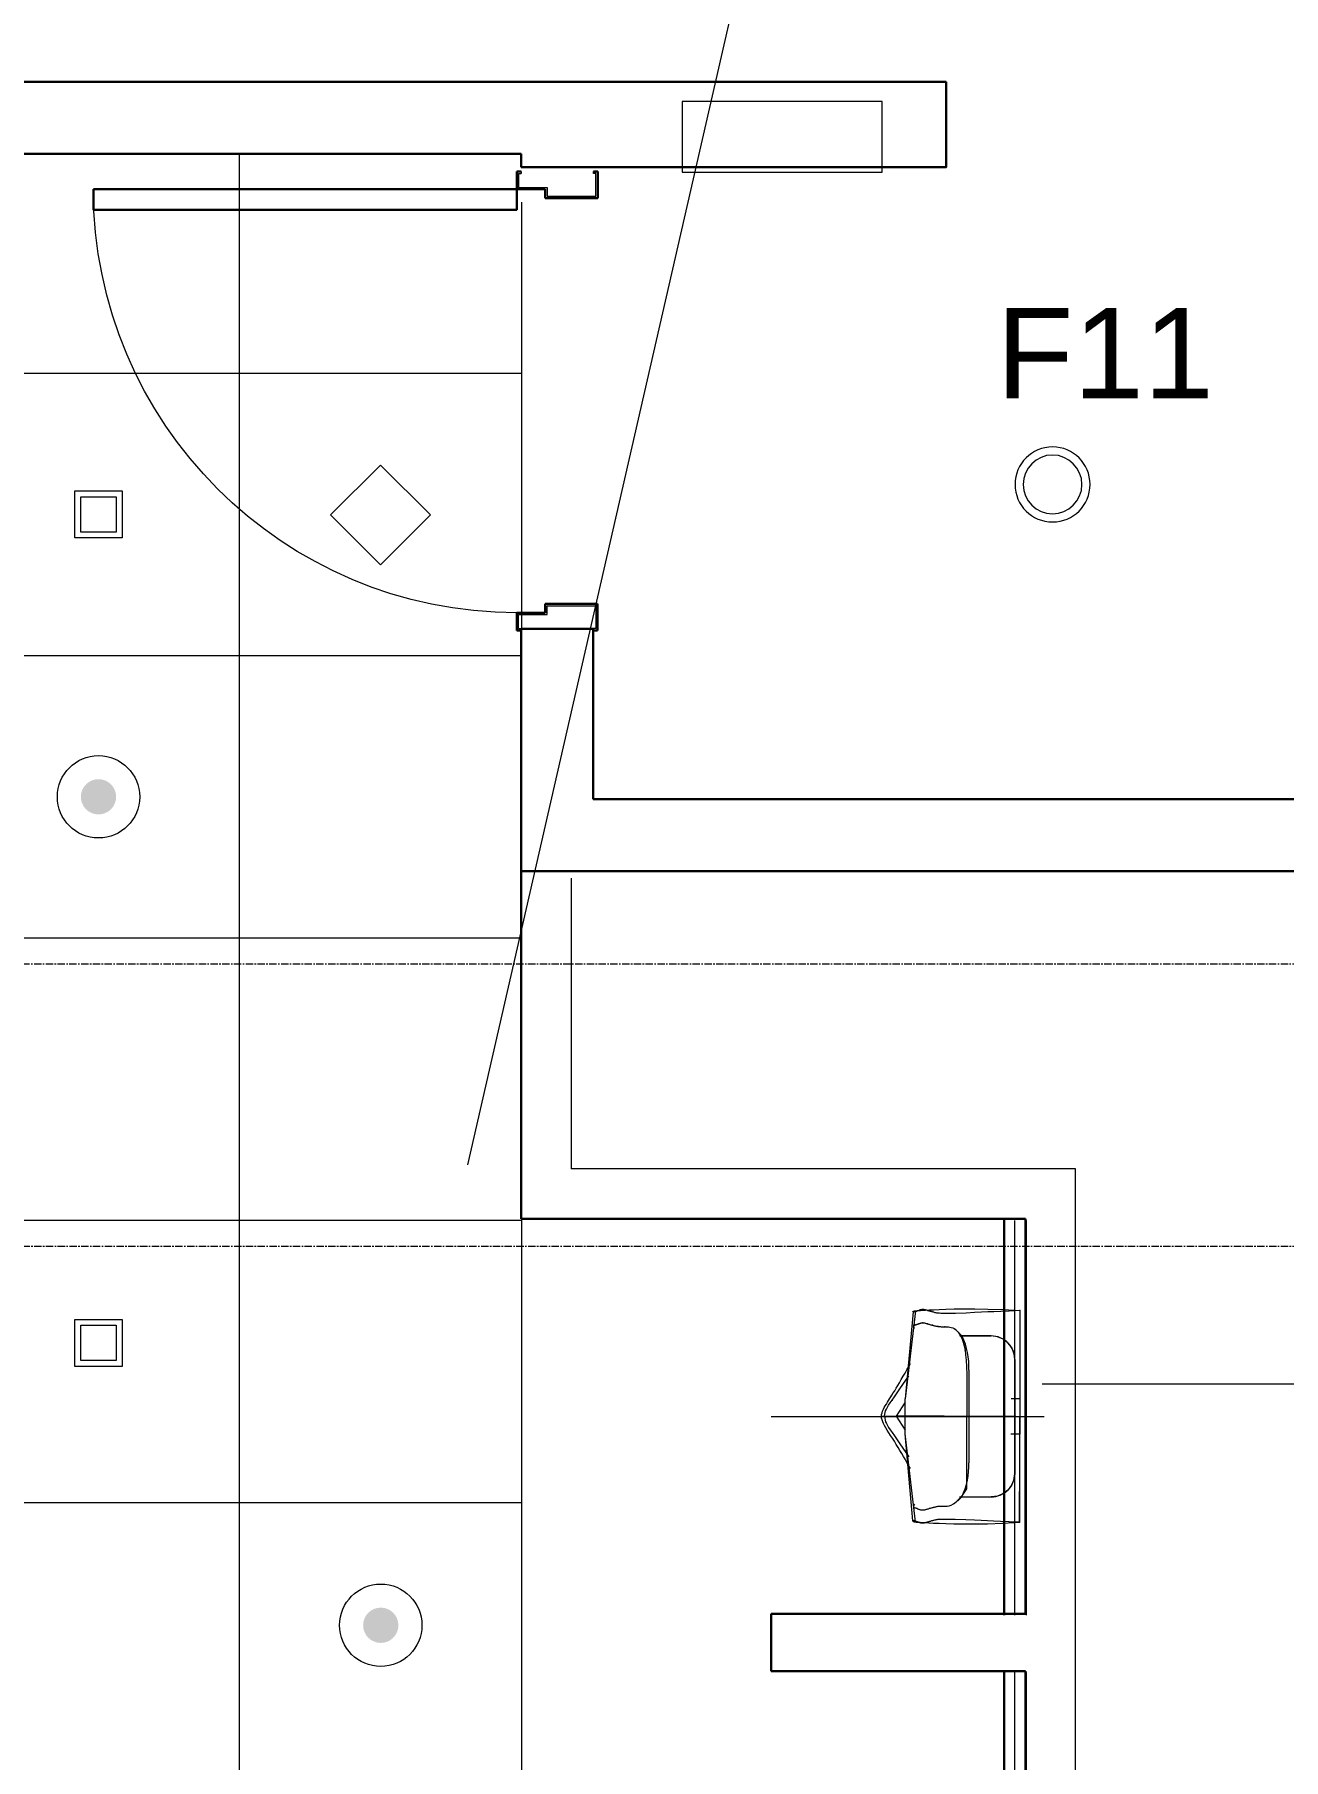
# Model space of a CAD drawing. Header units: inches. Extents: x -40190 to 0, y -3216 to 2257.
# Drawn here: x -21918.5 to -21812.3, y 859.5 to 1006.2 of the extents above; entities that cross this region are included whole.
import ezdxf
from ezdxf import colors
from ezdxf.entities.mleader import LeaderData, LeaderLine
from ezdxf.enums import TextEntityAlignment as Align
from ezdxf.math import Vec2, Vec3

# ---------------------------------------------------------------- set-up
doc = ezdxf.new("R2010")
doc.units = ezdxf.units.IN
doc.header["$LTSCALE"] = 0.5
doc.header["$MEASUREMENT"] = 0
doc.linetypes.add('A113$0$CENTER', pattern=[2, 1.25, -0.25, 0.25, -0.25])
doc.linetypes.add('A613$0$DGN Style 2', pattern=[176.257189, 105.754313, -70.502876])
for name, color, linetype in [('A113$0$A-ANNO-IDEN', 8, 'Continuous'), ('A113$0$A-DOOR', 8, 'Continuous'), ('A113$0$A-DOOR-FRAM', 8, 'Continuous'), ('A113$0$A-FLOR-PFIX', 8, 'Continuous'), ('A113$0$A-FLOR-SPCL', 8, 'Continuous'), ('A113$0$A-GRID-GRDP0-15', 8, 'Continuous'), ('A113$0$A-WALL-FULL-INTR', 8, 'Continuous'), ('A613$0$A-CLNG-LITE', 3, 'Continuous'), ('A613$0$A-CLNG-MECH-RTRN', 8, 'Continuous'), ('A613$0$A-CLNG-PATT', 8, 'Continuous'), ('E-Anno-Keyn', 72, 'Continuous'), ('E-Anno-Note', 6, 'Continuous'), ('G-Anno', 6, 'Continuous'), ('M-Anno-Note', 6, 'Continuous'), ('M-HVAC-text', 6, 'Continuous'), ('XREF', 7, 'Continuous')]:
    doc.layers.add(name, color=color, linetype=linetype)
doc.styles.add('M08', font='arial.ttf', dxfattribs={"height": 7.68})
doc.styles.add('MAMEP ANNO', font='arial.ttf', dxfattribs={"height": 0.101562})
doc.styles.get("Standard").update_dxf_attribs({"font": 'simplex.shx'})

# ---------------------------------------------------------------- blocks, each defined once
blk = doc.blocks.new('MLD-KeyNote')
at = {"color": 0, "linetype": 'Continuous', "transparency": 16777216}
blk.add_lwpolyline([(-0.09375, -0.09375), (0.09375, -0.09375), (0.09375, 0.09375), (-0.09375, 0.09375)], close=True, dxfattribs=at)
at = {"color": 0, "linetype": 'ByBlock', "transparency": 16777216, "style": 'MAMEP ANNO'}
blk.add_attdef('ID', text='', height=0.10156, dxfattribs=at).set_placement((0, 0), align=Align.MIDDLE_CENTER)
blk = doc.blocks.new('A113$0$36D478_16')
at = {"layer": 'A113$0$A-DOOR', "linetype": 'Continuous', "lineweight": 0, "extrusion": (0, 0, -1)}
blk.add_arc((6.51, -0.85), 36, 270, 360, dxfattribs=at)
at = {"layer": 'A113$0$A-DOOR', "linetype": 'Continuous', "lineweight": 30}
blk.add_3dface([(-42.51, -0.85), (-42.51, -2.6), (-6.51, -2.6), (-6.51, -0.85)], dxfattribs=at)
at = {"layer": 'A113$0$A-DOOR-FRAM', "linetype": 'Continuous', "lineweight": 30}
for p, q in [((-6.51, 0.65), (-6.51, -0.85)), ((-6.51, 0.65), (-6.14, 0.65)), ((0.37, 0.65), (0, 0.65)), ((0.37, -1.6), (0.37, 0.65)), ((-6.51, -0.85), (-4.09, -0.85)), ((-4.09, -0.85), (-4.09, -1.6)), ((-4.09, -1.6), (0.37, -1.6)), ((-4.09, -36.85), (-4.09, -36.1)), ((-4.09, -36.1), (0.36, -36.1)), ((0.36, -36.1), (0.36, -38.35)), ((-6.51, -38.35), (-6.51, -36.85)), ((-6.51, -36.85), (-4.09, -36.85)), ((-6.51, -38.35), (-6.14, -38.35)), ((0.36, -38.35), (-0.01, -38.35))]:
    blk.add_line(p, q, dxfattribs=at)
at = {"layer": 'A113$0$A-DOOR-FRAM', "linetype": 'Continuous', "lineweight": 13}
for p, q in [((-6.36, 0.5), (-6.36, -0.7)), ((-6.36, 0.5), (-6.14, 0.5)), ((-6.14, 0.65), (-6.14, 0.5)), ((0, 0.5), (0, 0.65)), ((0.22, 0.5), (0, 0.5)), ((0.22, -1.45), (0.22, 0.5)), ((-6.36, -0.7), (-3.94, -0.7)), ((-3.94, -0.7), (-3.94, -1.45)), ((-3.94, -1.45), (0.22, -1.45)), ((-3.94, -37), (-3.94, -36.25)), ((-3.94, -36.25), (0.21, -36.25)), ((0.21, -36.25), (0.21, -38.2)), ((-6.36, -38.2), (-6.36, -37)), ((-6.36, -37), (-3.94, -37)), ((-6.36, -38.2), (-6.14, -38.2)), ((-6.14, -38.35), (-6.14, -38.2)), ((0.21, -38.2), (-0.01, -38.2)), ((-0.01, -38.2), (-0.01, -38.35))]:
    blk.add_line(p, q, dxfattribs=at)
blk = doc.blocks.new('A113$0$WASHBR_2')
at = {"layer": 'A113$0$A-FLOR-PFIX', "linetype": 'Continuous', "lineweight": 13}
for p, q in [((-8.85, 9.04), (-9.75, 1.56)), ((-9.06, 8.94), (-9.75, 1.56)), ((-9.08, 8.96), (-9.06, 8.97)), ((-9.08, 8.95), (-9.08, 8.96)), ((-9.07, 8.95), (-9.08, 8.95)), ((-9.06, 8.94), (-9.07, 8.95)), ((-9.06, 8.97), (-9.05, 8.98)), ((-9.04, 8.94), (-9.06, 8.94)), ((-9.05, 8.98), (-9.02, 9)), ((-9.02, 8.94), (-9.04, 8.94)), ((-9.02, 9), (-8.99, 9.01)), ((-8.99, 8.94), (-9.02, 8.94)), ((-8.99, 9.01), (-8.95, 9.02)), ((-8.96, 8.94), (-8.99, 8.94)), ((-8.93, 8.95), (-8.96, 8.94)), ((-8.95, 9.02), (-8.9, 9.03)), ((-8.89, 8.95), (-8.93, 8.95)), ((-8.9, 9.03), (-8.85, 9.04)), ((-8.86, 8.96), (-8.89, 8.95)), ((-8.82, 8.97), (-8.86, 8.96)), ((-8.85, 9.04), (-8.78, 9.04)), ((-8.79, 8.98), (-8.82, 8.97)), ((-8.75, 9), (-8.79, 8.98)), ((-8.78, 9.04), (-8.7, 9.05)), ((-8.71, 9.01), (-8.75, 9)), ((-8.67, 9.03), (-8.71, 9.01)), ((-8.7, 9.05), (-8.59, 9.06)), ((-8.63, 9.04), (-8.67, 9.03)), ((-8.59, 9.06), (-8.63, 9.04)), ((-8.55, 9.07), (-8.59, 9.06)), ((-8.59, 9.06), (-8.45, 9.06)), ((-8.51, 9.09), (-8.55, 9.07)), ((-8.47, 9.1), (-8.51, 9.09)), ((-8.42, 9.11), (-8.47, 9.1)), ((-8.45, 9.06), (-8.26, 9.07)), ((-8.38, 9.12), (-8.42, 9.11)), ((-8.33, 9.13), (-8.38, 9.12)), ((-8.29, 9.14), (-8.33, 9.13)), ((-8.24, 9.14), (-8.29, 9.14)), ((-8.26, 9.07), (-8.02, 9.08)), ((-8.19, 9.14), (-8.24, 9.14)), ((-8.15, 9.13), (-8.19, 9.14)), ((-8.1, 9.12), (-8.15, 9.13)), ((-8.05, 9.11), (-8.1, 9.12)), ((-8, 9.1), (-8.05, 9.11)), ((-8.02, 9.08), (-7.71, 9.1)), ((-7.95, 9.09), (-8, 9.1)), ((-7.9, 9.07), (-7.95, 9.09)), ((-7.85, 9.06), (-7.9, 9.07)), ((-7.8, 9.04), (-7.85, 9.06)), ((-7.75, 9.03), (-7.8, 9.04)), ((-7.69, 9.01), (-7.75, 9.03)), ((-7.71, 9.1), (-7.32, 9.12)), ((-7.64, 8.99), (-7.69, 9.01)), ((-7.58, 8.98), (-7.64, 8.99)), ((-7.53, 8.96), (-7.58, 8.98)), ((-7.47, 8.95), (-7.53, 8.96)), ((-7.41, 8.93), (-7.47, 8.95)), ((-7.36, 8.91), (-7.41, 8.93)), ((-7.3, 8.9), (-7.36, 8.91)), ((-7.32, 9.12), (-6.84, 9.14)), ((-7.24, 8.88), (-7.3, 8.9)), ((-7.18, 8.87), (-7.24, 8.88)), ((-7.11, 8.86), (-7.18, 8.87)), ((-7.04, 8.84), (-7.11, 8.86)), ((-6.97, 8.84), (-7.04, 8.84)), ((-6.9, 8.83), (-6.97, 8.84)), ((-6.81, 8.82), (-6.9, 8.83)), ((-6.84, 9.14), (-6.27, 9.17)), ((-6.72, 8.81), (-6.81, 8.82)), ((-6.61, 8.81), (-6.72, 8.81)), ((-6.47, 8.81), (-6.61, 8.81)), ((-6.29, 8.81), (-6.47, 8.81)), ((-6.07, 8.81), (-6.29, 8.81)), ((-6.27, 9.17), (-5.58, 9.19)), ((-5.79, 8.8), (-6.07, 8.81)), ((-5.46, 8.8), (-5.79, 8.8)), ((-5.58, 9.19), (-4.77, 9.2)), ((-4.55, 8.84), (-5.46, 8.8)), ((-4.77, 9.2), (-3.82, 9.2)), ((-3.84, 8.88), (-4.55, 8.84)), ((-3.25, 8.9), (-3.84, 8.88)), ((-3.82, 9.2), (-2.71, 9.18)), ((-2.72, 8.93), (-3.25, 8.9)), ((-2.2, 8.95), (-2.72, 8.93)), ((-2.71, 9.18), (-1.44, 9.13)), ((-1.61, 8.97), (-2.2, 8.95)), ((-0.89, 9.01), (-1.61, 8.97)), ((-1.44, 9.13), (0.01, 9.05)), ((0.01, 9.05), (-0.89, 9.01)), ((0.01, 9.05), (-0.01, -8.95)), ((0.01, 9.05), (0.01, 3.8)), ((-9.02, 7.76), (-9.01, 7.78)), ((-9.02, 7.72), (-9.02, 7.76)), ((-9.01, 7.67), (-9.02, 7.72)), ((-9.01, 7.78), (-8.99, 7.8)), ((-8.99, 7.61), (-9.01, 7.67)), ((-8.99, 7.8), (-8.96, 7.81)), ((-8.95, 7.52), (-8.99, 7.61)), ((-8.96, 7.81), (-8.93, 7.82)), ((-8.93, 7.82), (-8.9, 7.83)), ((-8.9, 7.83), (-8.86, 7.84)), ((-8.86, 7.84), (-8.82, 7.85)), ((-8.82, 7.85), (-8.79, 7.86)), ((-8.79, 7.86), (-8.75, 7.87)), ((-8.75, 7.87), (-8.71, 7.89)), ((-8.71, 7.89), (-8.67, 7.9)), ((-8.67, 7.9), (-8.63, 7.92)), ((-8.63, 7.92), (-8.59, 7.93)), ((-8.59, 7.93), (-8.55, 7.95)), ((-8.55, 7.95), (-8.51, 7.96)), ((-8.51, 7.96), (-8.47, 7.98)), ((-8.47, 7.98), (-8.42, 7.99)), ((-8.42, 7.99), (-8.38, 8)), ((-8.38, 8), (-8.33, 8.01)), ((-8.33, 8.01), (-8.29, 8.01)), ((-8.29, 8.01), (-8.24, 8.01)), ((-8.24, 8.01), (-8.2, 8.01)), ((-8.2, 8.01), (-8.15, 8.01)), ((-8.15, 8.01), (-8.1, 8)), ((-8.1, 8), (-8.05, 7.99)), ((-8.05, 7.99), (-8, 7.98)), ((-8, 7.98), (-7.95, 7.96)), ((-7.95, 7.96), (-7.9, 7.95)), ((-7.9, 7.95), (-7.85, 7.93)), ((-7.85, 7.93), (-7.8, 7.92)), ((-7.8, 7.92), (-7.75, 7.9)), ((-7.75, 7.9), (-7.69, 7.88)), ((-7.69, 7.88), (-7.64, 7.87)), ((-7.64, 7.87), (-7.58, 7.85)), ((-7.58, 7.85), (-7.53, 7.84)), ((-7.53, 7.84), (-7.47, 7.82)), ((-7.47, 7.82), (-7.42, 7.81)), ((-7.42, 7.81), (-7.36, 7.79)), ((-7.36, 7.79), (-7.3, 7.78)), ((-7.3, 7.78), (-7.24, 7.76)), ((-7.24, 7.76), (-7.18, 7.75)), ((-7.18, 7.75), (-7.12, 7.73)), ((-7.12, 7.73), (-7.06, 7.72)), ((-7.06, 7.72), (-7, 7.71)), ((-7, 7.71), (-6.94, 7.7)), ((-6.94, 7.7), (-6.88, 7.69)), ((-6.88, 7.69), (-6.81, 7.69)), ((-6.81, 7.69), (-6.75, 7.69)), ((-6.75, 7.69), (-6.68, 7.68)), ((-6.68, 7.68), (-6.61, 7.68)), ((-6.61, 7.68), (-6.53, 7.68)), ((-6.53, 7.68), (-6.45, 7.68)), ((-6.45, 7.68), (-6.36, 7.68)), ((-6.36, 7.68), (-6.26, 7.68)), ((-6.26, 7.68), (-6.16, 7.68)), ((-6.16, 7.68), (-6.05, 7.67)), ((-6.05, 7.67), (-5.94, 7.65)), ((-5.94, 7.65), (-5.82, 7.62)), ((-5.82, 7.62), (-5.7, 7.58)), ((-5.7, 7.58), (-5.58, 7.52)), ((-5.58, 7.52), (-5.46, 7.44)), ((-5.46, 7.44), (-5.34, 7.33)), ((-5.34, 7.33), (-5.22, 7.2)), ((-5.28, 7.27), (-4.91, 6.89)), ((-5.22, 7.2), (-5.11, 7.04)), ((-2.42, 6.89), (-5.12, 6.91)), ((-5.11, 7.04), (-5, 6.85)), ((-5, 6.85), (-4.9, 6.62)), ((-4.99, 6.89), (-2.42, 6.89)), ((-4.9, 6.62), (-4.8, 6.36)), ((-4.8, 6.36), (-4.72, 6.05)), ((-4.72, 6.05), (-4.65, 5.69)), ((-1.89, 6.82), (-2.42, 6.89)), ((-1.42, 6.63), (-1.89, 6.82)), ((-1, 6.31), (-1.42, 6.63)), ((-1, 6.31), (-1, 6.31)), ((-0.68, 5.9), (-1, 6.31)), ((-0.46, 5.34), (-0.68, 5.9)), ((-9.44, 4.3), (-9.3, 4.56)), ((-4.65, 5.69), (-4.6, 5.28)), ((-4.6, 5.28), (-4.56, 4.82)), ((-4.56, 4.82), (-4.53, 4.27)), ((-0.41, 4.89), (-0.46, 5.34)), ((-0.41, 0.05), (-0.41, 4.89)), ((-0.41, 4.89), (-0.41, 0.05)), ((-10.22, 2.92), (-10.07, 3.19)), ((-10.07, 3.19), (-9.91, 3.46)), ((-9.93, 2.76), (-9.67, 3.13)), ((-9.91, 3.46), (-9.75, 3.74)), ((-9.75, 3.74), (-9.59, 4.02)), ((-9.67, 3.13), (-9.42, 3.49)), ((-9.59, 4.02), (-9.44, 4.3)), ((-4.53, 4.27), (-4.51, 3.65)), ((-4.51, 3.65), (-4.5, 2.92)), ((-4.33, 3.99), (-4.34, -3.88)), ((0.01, 3.8), (0.01, 3.78)), ((0.01, 3.78), (0.01, 3.75)), ((0.01, 3.75), (0.01, 3.7)), ((0.01, 3.7), (0.01, 3.61)), ((0.01, 3.61), (0.01, 3.54)), ((0.01, 3.54), (0.01, 3.42)), ((0.01, 3.42), (0.01, 3.3)), ((0.01, 3.3), (0.01, 3.16)), ((0.01, 3.16), (0.01, 2.98)), ((0.01, 2.98), (0.01, 2.78)), ((-11.15, 1.4), (-11.06, 1.55)), ((-11.06, 1.55), (-10.96, 1.71)), ((-10.96, 1.71), (-10.86, 1.87)), ((-10.86, 1.87), (-10.75, 2.05)), ((-10.85, 1.44), (-10.66, 1.72)), ((-10.75, 2.05), (-10.63, 2.24)), ((-10.66, 1.72), (-10.43, 2.05)), ((-10.63, 2.24), (-10.51, 2.45)), ((-10.51, 2.45), (-10.37, 2.68)), ((-10.43, 2.05), (-10.19, 2.4)), ((-10.37, 2.68), (-10.22, 2.92)), ((-10.19, 2.4), (-9.93, 2.76)), ((-9.75, -1.44), (-9.75, 1.56)), ((-4.5, 2.92), (-4.5, 2.09)), ((-4.5, 2.09), (-4.5, 1.14)), ((0.01, 1.55), (-0.74, 1.55)), ((0.01, 1.55), (0, -1.45)), ((0.01, 2.78), (0.01, 2.57)), ((0.01, 2.57), (0.01, 2.29)), ((0.01, 2.29), (0.01, 2.1)), ((0.01, 2.1), (0.01, 1.79)), ((0.01, 1.79), (0.01, 1.55)), ((0.01, 1.55), (0.01, 1.55)), ((-11.75, 0.06), (-11.74, 0.21)), ((-11.75, 0.06), (-11.5, 0.06)), ((-11.74, -0.09), (-11.75, 0.06)), ((-11.74, 0.21), (-11.7, 0.36)), ((-11.7, 0.36), (-11.66, 0.51)), ((-11.66, 0.51), (-11.59, 0.66)), ((-11.59, 0.66), (-11.52, 0.8)), ((-11.52, 0.8), (-11.43, 0.95)), ((-11.5, 0.06), (-11.47, 0.23)), ((-11.5, 0.06), (-11.47, -0.11)), ((-11.5, 0.06), (-11.07, 0.06)), ((-11.47, 0.23), (-11.44, 0.39)), ((-11.44, 0.39), (-11.4, 0.53)), ((-11.43, 0.95), (-11.34, 1.1)), ((-11.4, 0.53), (-11.33, 0.67)), ((-11.34, 1.1), (-11.25, 1.25)), ((-11.33, 0.67), (-11.25, 0.83)), ((-11.25, 1.25), (-11.15, 1.4)), ((-11.25, 0.83), (-11.15, 1)), ((-11.15, 1), (-11.02, 1.2)), ((-11.07, 0.06), (-10.47, 0.06)), ((-11.02, 1.2), (-10.85, 1.44)), ((-9.75, 1.25), (-10.5, 0.06)), ((-10.3, 0.06), (-10.5, 0.06)), ((-10.5, 0.06), (-9.75, -1.13)), ((-10.47, 0.06), (-9.75, 0.06)), ((-10.22, 0.06), (-10.3, 0.06)), ((-10.14, 0.06), (-10.22, 0.06)), ((-10.06, 0.06), (-10.14, 0.06)), ((-9.97, 0.06), (-10.06, 0.06)), ((-9.88, 0.06), (-9.97, 0.06)), ((-9.78, 0.06), (-9.88, 0.06)), ((-9.69, 0.06), (-9.78, 0.06)), ((-9.58, 0.06), (-9.69, 0.06)), ((-9.47, 0.06), (-9.58, 0.06)), ((-9.35, 0.06), (-9.47, 0.06)), ((-9.22, 0.06), (-9.35, 0.06)), ((-9.07, 0.06), (-9.22, 0.06)), ((-8.9, 0.06), (-9.07, 0.06)), ((-8.7, 0.06), (-8.9, 0.06)), ((-8.47, 0.06), (-8.7, 0.06)), ((-8.21, 0.06), (-8.47, 0.06)), ((-7.91, 0.06), (-8.21, 0.06)), ((-7.57, 0.06), (-7.91, 0.06)), ((-7.21, 0.06), (-7.57, 0.06)), ((-6.83, 0.06), (-7.21, 0.06)), ((-6.43, 0.06), (-6.83, 0.06)), ((-6.02, 0.05), (-6.43, 0.06)), ((-5.6, 0.05), (-6.02, 0.05)), ((-5.19, 0.05), (-5.6, 0.05)), ((-4.79, 0.05), (-5.19, 0.05)), ((-4.4, 0.05), (-4.79, 0.05)), ((-4.5, 1.14), (-4.5, 0.05)), ((-4.5, -3.03), (-4.5, 0.05)), ((-4.02, 0.05), (-4.4, 0.05)), ((-4.34, 0.05), (-3.35, 0.05)), ((-3.65, 0.05), (-4.02, 0.05)), ((-3.31, 0.05), (-3.65, 0.05)), ((-3.35, 0.05), (-2.59, 0.05)), ((-3, 0.05), (-3.31, 0.05)), ((-2.7, 0.05), (-3, 0.05)), ((-2.45, 0.05), (-2.7, 0.05)), ((-2.59, 0.05), (-2.01, 0.05)), ((-2.22, 0.05), (-2.45, 0.05)), ((-2.02, 0.05), (-2.22, 0.05)), ((-1.85, 0.05), (-2.02, 0.05)), ((-2.01, 0.05), (-1.6, 0.05)), ((-1.7, 0.05), (-1.85, 0.05)), ((-1.56, 0.05), (-1.7, 0.05)), ((-1.6, 0.05), (-1.32, 0.05)), ((-1.44, 0.05), (-1.56, 0.05)), ((-1.34, 0.05), (-1.44, 0.05)), ((-1.24, 0.05), (-1.34, 0.05)), ((-1.32, 0.05), (-1.14, 0.05)), ((-1.14, 0.05), (-1.24, 0.05)), ((-1.14, 0.05), (-1.02, 0.05)), ((-1.05, 0.05), (-1.14, 0.05)), ((-0.95, 0.05), (-1.05, 0.05)), ((-1.02, 0.05), (-0.93, 0.05)), ((-0.85, 0.05), (-0.95, 0.05)), ((-0.93, 0.05), (-0.86, 0.05)), ((-0.86, 0.05), (-0.78, 0.05)), ((-0.75, 0.05), (-0.85, 0.05)), ((-0.78, 0.05), (-0.71, 0.05)), ((-0.64, 0.05), (-0.75, 0.05)), ((-0.71, 0.05), (-0.64, 0.05)), ((-0.64, 0.05), (-0.58, 0.05)), ((-0.53, 0.05), (-0.64, 0.05)), ((-0.58, 0.05), (-0.52, 0.05)), ((-0.41, 0.05), (-0.53, 0.05)), ((-0.52, 0.05), (-0.46, 0.05)), ((-0.46, 0.05), (-0.41, 0.05)), ((-0.42, -4.79), (-0.41, 0.05)), ((-0.41, 0.05), (-0.42, -4.79)), ((-0.41, 0.05), (-0.39, 0.05)), ((-0.36, 0.05), (-0.41, 0.05)), ((-0.39, 0.05), (-0.37, 0.05)), ((-0.37, 0.05), (-0.35, 0.05)), ((-0.34, 0.05), (-0.36, 0.05)), ((-0.35, 0.05), (-0.34, 0.05)), ((-0.34, 0.05), (-0.34, 0.05)), ((-11.7, -0.24), (-11.74, -0.09)), ((-11.65, -0.4), (-11.7, -0.24)), ((-11.58, -0.56), (-11.65, -0.4)), ((-11.49, -0.73), (-11.58, -0.56)), ((-11.38, -0.92), (-11.49, -0.73)), ((-11.47, -0.11), (-11.44, -0.27)), ((-11.44, -0.27), (-11.4, -0.41)), ((-11.4, -0.41), (-11.34, -0.55)), ((-11.26, -1.11), (-11.38, -0.92)), ((-11.34, -0.55), (-11.25, -0.71)), ((-11.12, -1.33), (-11.26, -1.11)), ((-11.25, -0.71), (-11.15, -0.88)), ((-11.15, -0.88), (-11.02, -1.08)), ((-10.98, -1.56), (-11.12, -1.33)), ((-11.02, -1.08), (-10.85, -1.32)), ((-10.85, -1.32), (-10.66, -1.61)), ((-9.09, -8.83), (-9.75, -1.44)), ((-8.86, -8.92), (-9.75, -1.44)), ((0, -1.45), (-0.75, -1.45)), ((0, -1.7), (0, -1.45)), ((0, -1.45), (0, -1.45)), ((-10.83, -1.81), (-10.98, -1.56)), ((-10.66, -2.06), (-10.83, -1.81)), ((-10.66, -1.61), (-10.43, -1.93)), ((-10.5, -2.33), (-10.66, -2.06)), ((-10.34, -2.59), (-10.5, -2.33)), ((-10.43, -1.93), (-10.19, -2.28)), ((-10.18, -2.85), (-10.34, -2.59)), ((-10.19, -2.28), (-9.94, -2.65)), ((-10.02, -3.11), (-10.18, -2.85)), ((-9.94, -2.65), (-9.68, -3.02)), ((0, -2), (0, -1.7)), ((0, -2.19), (0, -2)), ((0, -2.47), (0, -2.19)), ((0, -2.69), (0, -2.47)), ((0, -2.88), (0, -2.69)), ((0, -3.06), (0, -2.88)), ((-9.88, -3.35), (-10.02, -3.11)), ((-9.74, -3.58), (-9.88, -3.35)), ((-9.62, -3.8), (-9.74, -3.58)), ((-9.68, -3.02), (-9.43, -3.38)), ((-9.5, -4), (-9.62, -3.8)), ((-9.4, -4.2), (-9.5, -4)), ((-9.3, -4.38), (-9.4, -4.2)), ((-4.5, -6.11), (-4.5, -3.03)), ((-0.01, -8.95), (0, -3.7)), ((0, -3.2), (0, -3.06)), ((0, -3.33), (0, -3.2)), ((0, -3.44), (0, -3.33)), ((0, -3.51), (0, -3.44)), ((0, -3.6), (0, -3.51)), ((0, -3.65), (0, -3.6)), ((0, -3.69), (0, -3.65)), ((0, -3.7), (0, -3.69)), ((-0.7, -5.81), (-1.01, -6.21)), ((-0.47, -5.24), (-0.7, -5.81)), ((-0.42, -4.79), (-0.47, -5.24)), ((-5.64, -7.39), (-5.41, -7.22)), ((-5.41, -7.22), (-5.15, -6.96)), ((-5.3, -7.16), (-4.92, -6.79)), ((-5.15, -6.96), (-4.85, -6.6)), ((-2.43, -6.79), (-5.13, -6.8)), ((-5, -6.79), (-2.44, -6.79)), ((-4.85, -6.6), (-4.5, -6.11)), ((-1.9, -6.72), (-2.43, -6.79)), ((-1.43, -6.53), (-1.9, -6.72)), ((-1.01, -6.21), (-1.43, -6.53)), ((-1.01, -6.21), (-1.01, -6.21)), ((-9.03, -7.56), (-9.04, -7.61)), ((-9.04, -7.61), (-9.04, -7.65)), ((-9.04, -7.65), (-9.03, -7.67)), ((-9, -7.49), (-9.03, -7.56)), ((-9.03, -7.67), (-9.01, -7.69)), ((-9.01, -7.69), (-8.98, -7.7)), ((-8.96, -7.41), (-9, -7.49)), ((-8.98, -7.7), (-8.95, -7.71)), ((-8.95, -7.71), (-8.91, -7.71)), ((-8.91, -7.71), (-8.88, -7.72)), ((-8.88, -7.72), (-8.84, -7.73)), ((-8.84, -7.73), (-8.8, -7.75)), ((-8.8, -7.75), (-8.76, -7.76)), ((-8.76, -7.76), (-8.73, -7.77)), ((-8.73, -7.77), (-8.69, -7.79)), ((-8.69, -7.79), (-8.65, -7.8)), ((-8.65, -7.8), (-8.61, -7.82)), ((-8.61, -7.82), (-8.57, -7.83)), ((-8.57, -7.83), (-8.53, -7.85)), ((-8.53, -7.85), (-8.48, -7.86)), ((-8.48, -7.86), (-8.44, -7.88)), ((-8.44, -7.88), (-8.4, -7.89)), ((-8.4, -7.89), (-8.35, -7.89)), ((-8.35, -7.89), (-8.31, -7.9)), ((-8.31, -7.9), (-8.26, -7.9)), ((-8.26, -7.9), (-8.21, -7.9)), ((-8.21, -7.9), (-8.17, -7.89)), ((-8.17, -7.89), (-8.12, -7.89)), ((-8.12, -7.89), (-8.07, -7.88)), ((-8.07, -7.88), (-8.02, -7.86)), ((-8.02, -7.86), (-7.97, -7.85)), ((-7.97, -7.85), (-7.92, -7.84)), ((-7.92, -7.84), (-7.87, -7.82)), ((-7.87, -7.82), (-7.82, -7.8)), ((-7.82, -7.8), (-7.76, -7.79)), ((-7.76, -7.79), (-7.71, -7.77)), ((-7.71, -7.77), (-7.66, -7.76)), ((-7.66, -7.76), (-7.6, -7.74)), ((-7.6, -7.74), (-7.54, -7.73)), ((-7.54, -7.73), (-7.49, -7.71)), ((-7.49, -7.71), (-7.43, -7.69)), ((-7.43, -7.69), (-7.37, -7.68)), ((-7.37, -7.68), (-7.32, -7.66)), ((-7.32, -8.79), (-7.37, -8.8)), ((-7.32, -7.66), (-7.26, -7.65)), ((-7.26, -8.77), (-7.32, -8.79)), ((-7.26, -7.65), (-7.2, -7.63)), ((-7.19, -8.76), (-7.26, -8.77)), ((-7.2, -7.63), (-7.14, -7.62)), ((-7.13, -8.75), (-7.19, -8.76)), ((-7.14, -7.62), (-7.08, -7.61)), ((-7.06, -8.73), (-7.13, -8.75)), ((-7.08, -7.61), (-7.02, -7.6)), ((-6.99, -8.72), (-7.06, -8.73)), ((-7.02, -7.6), (-6.95, -7.59)), ((-6.91, -8.72), (-6.99, -8.72)), ((-6.95, -7.59), (-6.89, -7.58)), ((-6.83, -8.71), (-6.91, -8.72)), ((-6.89, -7.58), (-6.83, -7.58)), ((-6.83, -7.58), (-6.76, -7.57)), ((-6.74, -8.7), (-6.83, -8.71)), ((-6.76, -7.57), (-6.68, -7.57)), ((-6.62, -8.7), (-6.74, -8.7)), ((-6.68, -7.57), (-6.6, -7.57)), ((-6.48, -8.7), (-6.62, -8.7)), ((-6.6, -7.57), (-6.51, -7.57)), ((-6.51, -7.57), (-6.41, -7.57)), ((-6.31, -8.7), (-6.48, -8.7)), ((-6.41, -7.57), (-6.29, -7.57)), ((-6.08, -8.7), (-6.31, -8.7)), ((-6.29, -7.57), (-6.16, -7.57)), ((-6.16, -7.57), (-6.01, -7.55)), ((-5.81, -8.7), (-6.08, -8.7)), ((-6.01, -7.55), (-5.84, -7.49)), ((-5.84, -7.49), (-5.64, -7.39)), ((-5.48, -8.7), (-5.81, -8.7)), ((-4.57, -8.74), (-5.48, -8.7)), ((-3.85, -8.77), (-4.57, -8.74)), ((-3.27, -8.8), (-3.85, -8.77)), ((-9.09, -8.83), (-9.1, -8.84)), ((-9.1, -8.84), (-9.09, -8.85)), ((-9.08, -8.83), (-9.09, -8.83)), ((-9.09, -8.85), (-9.08, -8.86)), ((-9.06, -8.82), (-9.08, -8.83)), ((-9.08, -8.86), (-9.07, -8.87)), ((-9.07, -8.87), (-9.04, -8.88)), ((-9.04, -8.82), (-9.06, -8.82)), ((-9.01, -8.82), (-9.04, -8.82)), ((-9.04, -8.88), (-9.01, -8.89)), ((-8.98, -8.83), (-9.01, -8.82)), ((-9.01, -8.89), (-8.97, -8.9)), ((-8.95, -8.83), (-8.98, -8.83)), ((-8.97, -8.9), (-8.92, -8.91)), ((-8.91, -8.84), (-8.95, -8.83)), ((-8.92, -8.91), (-8.86, -8.92)), ((-8.88, -8.85), (-8.91, -8.84)), ((-8.84, -8.86), (-8.88, -8.85)), ((-8.86, -8.92), (-8.8, -8.93)), ((-8.81, -8.87), (-8.84, -8.86)), ((-8.77, -8.88), (-8.81, -8.87)), ((-8.8, -8.93), (-8.72, -8.94)), ((-8.73, -8.9), (-8.77, -8.88)), ((-8.69, -8.91), (-8.73, -8.9)), ((-8.72, -8.94), (-8.61, -8.94)), ((-8.65, -8.93), (-8.69, -8.91)), ((-8.61, -8.94), (-8.65, -8.93)), ((-8.57, -8.96), (-8.61, -8.94)), ((-8.61, -8.94), (-8.47, -8.95)), ((-8.53, -8.97), (-8.57, -8.96)), ((-8.48, -8.99), (-8.53, -8.97)), ((-8.44, -9), (-8.48, -8.99)), ((-8.47, -8.95), (-8.28, -8.96)), ((-8.4, -9.01), (-8.44, -9)), ((-8.35, -9.02), (-8.4, -9.01)), ((-8.31, -9.02), (-8.35, -9.02)), ((-8.26, -9.03), (-8.31, -9.02)), ((-8.28, -8.96), (-8.04, -8.97)), ((-8.21, -9.02), (-8.26, -9.03)), ((-8.17, -9.02), (-8.21, -9.02)), ((-8.12, -9.01), (-8.17, -9.02)), ((-8.07, -9), (-8.12, -9.01)), ((-8.02, -8.99), (-8.07, -9)), ((-8.04, -8.97), (-7.72, -8.99)), ((-7.97, -8.97), (-8.02, -8.99)), ((-7.92, -8.96), (-7.97, -8.97)), ((-7.87, -8.94), (-7.92, -8.96)), ((-7.82, -8.93), (-7.87, -8.94)), ((-7.76, -8.91), (-7.82, -8.93)), ((-7.71, -8.9), (-7.76, -8.91)), ((-7.72, -8.99), (-7.34, -9.01)), ((-7.66, -8.88), (-7.71, -8.9)), ((-7.6, -8.87), (-7.66, -8.88)), ((-7.55, -8.85), (-7.6, -8.87)), ((-7.49, -8.83), (-7.55, -8.85)), ((-7.43, -8.82), (-7.49, -8.83)), ((-7.37, -8.8), (-7.43, -8.82)), ((-7.34, -9.01), (-6.86, -9.03)), ((-6.86, -9.03), (-6.29, -9.06)), ((-6.29, -9.06), (-5.6, -9.08)), ((-5.6, -9.08), (-4.79, -9.09)), ((-4.79, -9.09), (-3.84, -9.09)), ((-3.84, -9.09), (-2.73, -9.07)), ((-2.74, -8.82), (-3.27, -8.8)), ((-2.22, -8.85), (-2.74, -8.82)), ((-2.73, -9.07), (-1.46, -9.03)), ((-1.63, -8.88), (-2.22, -8.85)), ((-0.91, -8.91), (-1.63, -8.88)), ((-1.46, -9.03), (-0.01, -8.95)), ((-0.01, -8.95), (-0.91, -8.91))]:
    blk.add_line(p, q, dxfattribs=at)
for centre, radius, start, end in [((-10.14, 4.34), 5.82, 356.4812, 25.9463), ((-2.41, 4.89), 2, 45.1315, 90.3227), ((-2.41, 4.89), 2, 359.9402, 45.1315), ((-10.15, -4.23), 5.82, 333.9341, 3.3992), ((-2.42, -4.79), 2, 314.749, 359.9402), ((-2.42, -4.79), 2, 269.5577, 314.749)]:
    blk.add_arc(centre, radius, start, end, dxfattribs=at)
for p in [(0.01, 9.05), (-8.99, 7.61), (-8.9, 7.83), (-8.59, 7.93), (-8.24, 8.01), (-7.85, 7.93), (-7.42, 7.81), (-6.94, 7.7), (-6.36, 7.68), (-5.46, 7.44), (-4.65, 5.69), (-10.85, 1.44), (-0.01, -8.95)]:
    blk.add_point(p, dxfattribs=at)
blk = doc.blocks.new('A113')
at = {"layer": 'A113$0$A-ANNO-IDEN', "lineweight": 0, "flags": 128}
blk.add_lwpolyline([(-21653.6063, 1723.2077), (-21695.5714, 1723.2077), (-21881.7066, 910.0727)], dxfattribs=at)
at = {"layer": 'A113$0$A-FLOR-PFIX', "lineweight": 0}
for p, q in [((-21832.8652, 891.4735, 1992.7541), (-21786.774, 891.4736, 1992.7541)), ((-21855.8852, 888.6979, 1992.7541), (-21832.6809, 888.6979, 1992.7541))]:
    blk.add_line(p, q, dxfattribs=at)
at = {"layer": 'A113$0$A-FLOR-SPCL', "lineweight": 13}
blk.add_3dface([(-21863.4613, 994.4583, 1992.7541), (-21846.4613, 994.4583, 1992.7541), (-21846.4613, 1000.4583, 1992.7541), (-21863.4613, 1000.4583, 1992.7541)], dxfattribs=at)
at = {"layer": 'A113$0$A-GRID-GRDP0-15', "linetype": 'A113$0$CENTER', "lineweight": 0}
for p, q in [((-24110.5721, 927.1574), (-20437.5384, 927.1574)), ((-23884.5631, 903.1574), (-20364.9322, 903.1574))]:
    blk.add_line(p, q, dxfattribs=at)
at = {"layer": 'A113$0$A-WALL-FULL-INTR', "lineweight": 30}
for p, q in [((-21877.1486, 996.0042, 1992.7541), (-21946.388, 996.0043, 1992.7541)), ((-21877.1486, 994.8791, 1992.7541), (-21877.1486, 996.0042, 1992.7541)), ((-21877.1486, 955.6523, 1992.7541), (-21877.1486, 905.4753, 1992.7541)), ((-21871.0236, 955.6518, 1992.7541), (-21877.1486, 955.6523, 1992.7541)), ((-21871.0236, 941.1581, 1992.7541), (-21871.0236, 955.6518, 1992.7541)), ((-21793.0238, 935.0316, 1992.7541), (-21877.1486, 935.0316, 1992.7541)), ((-21877.1486, 905.4753, 1992.7541), (-21834.2567, 905.4753, 1992.7541)), ((-21834.2567, 871.9113, 1992.7541), (-21834.2567, 905.4753, 1992.7541)), ((-21834.2567, 871.9113, 1992.7541), (-21855.8892, 871.9113, 1992.7541)), ((-21855.8892, 871.9113, 1992.7541), (-21855.8892, 867.0392, 1992.7541)), ((-21834.2567, 867.0392, 1992.7541), (-21855.8892, 867.0392, 1992.7541)), ((-21834.2567, 828.6, 1992.7541), (-21834.2567, 867.0392, 1992.7541))]:
    blk.add_line(p, q, dxfattribs=at)
at = {"layer": 'A113$0$A-WALL-FULL-INTR', "lineweight": 0}
for p, q in [((-21872.9081, 934.4534, 1992.7541), (-21872.9081, 909.7248, 1992.7541)), ((-21830.0072, 909.7248, 1992.7541), (-21872.9081, 909.7248, 1992.7541)), ((-21830.0072, 832.85, 1992.7541), (-21830.0072, 909.7248, 1992.7541))]:
    blk.add_line(p, q, dxfattribs=at)
at = {"layer": 'A113$0$A-WALL-FULL-INTR', "lineweight": 30, "elevation": 1992.7541, "flags": 128}
for points in [[(-21962.6467, 1002.1293), (-21841.0236, 1002.1291)], [(-21841.0236, 1002.1291), (-21841.0236, 994.8791), (-21877.1486, 994.8791)], [(-21721.0235, 955.6519), (-21721.0237, 941.1563), (-21871.0236, 941.1581)]]:
    blk.add_lwpolyline(points, dxfattribs=at)
at = {"layer": 'A113$0$A-DOOR', "lineweight": 0}
blk.add_blockref('A113$0$36D478_16', (-21871.0116, 993.856, 1992.7541), dxfattribs=at)
at = {"layer": 'A113$0$A-FLOR-PFIX', "lineweight": 13}
blk.add_blockref('A113$0$WASHBR_2', (-21834.7603, 888.6409, 1992.7541), dxfattribs=at)
blk = doc.blocks.new('*U964')
at = {"layer": 'A613$0$A-CLNG-LITE', "linetype": 'Continuous', "lineweight": 0}
h = blk.add_hatch(color=256, dxfattribs=at)
edge = h.paths.add_edge_path()
edge.add_arc((0, 0), 1.5, 0, 360)
blk.add_circle((0, 0), 3.5, dxfattribs=at)
blk = doc.blocks.new('*U973')
at = {"layer": 'A613$0$A-CLNG-LITE', "linetype": 'Continuous', "lineweight": 0, "extrusion": (0, 0, -1)}
for radius in [3.19, 2.5]:
    blk.add_circle((0, 0), radius, dxfattribs=at)
blk = doc.blocks.new('*U988')
at = {"layer": 'A613$0$A-CLNG-LITE', "linetype": 'Continuous', "lineweight": 0}
for points in [[(-2, 2), (2, 2), (2, -2), (-2, -2)], [(-1.5, 1.5), (1.5, 1.5), (1.5, -1.5), (-1.5, -1.5)]]:
    blk.add_3dface(points, dxfattribs=at)
blk = doc.blocks.new('*U989')
at = {"layer": 'A613$0$A-CLNG-MECH-RTRN', "linetype": 'A613$0$DGN Style 2', "lineweight": 0}
for p, q in [((-0.94, 36), (-0.94, 2.44)), ((-0.06, 36), (-0.06, 2.44)), ((0.94, 36), (0.94, 2.44)), ((-0.94, -2.44), (-0.94, -36)), ((-0.06, -2.44), (-0.06, -36)), ((0.94, -2.44), (0.94, -36))]:
    blk.add_line(p, q, dxfattribs=at)
blk = doc.blocks.new('A613')
at = {"layer": 'A613$0$A-CLNG-LITE', "lineweight": 30}
for p, q in [((-21836.13, 871.91, 2679.43), (-21836.13, 905.48, 2679.43)), ((-21836.13, 833.48, 2679.43), (-21836.13, 867.04, 2679.43))]:
    blk.add_line(p, q, dxfattribs=at)
at = {"layer": 'A613$0$A-CLNG-LITE', "lineweight": 13}
blk.add_3dface([(-21884.91, 965.43, 2679.43), (-21889.15, 961.19, 2679.43), (-21893.4, 965.43, 2679.43), (-21889.15, 969.67, 2679.43)], dxfattribs=at)
at = {"layer": 'A613$0$A-CLNG-PATT', "lineweight": 0}
for p, q in [((-21901.15, 721.23, 2679.43), (-21901.15, 996, 2679.43)), ((-21877.15, 833.48, 2679.43), (-21877.15, 992.02, 2679.43)), ((-21946.39, 977.48, 2679.43), (-21877.15, 977.48, 2679.43)), ((-21946.39, 953.48, 2679.43), (-21877.15, 953.48, 2679.43)), ((-21946.39, 929.48, 2679.43), (-21877.15, 929.48, 2679.43)), ((-21946.39, 905.48, 2679.43), (-21877.15, 905.48, 2679.43)), ((-21946.39, 881.48, 2679.43), (-21877.15, 881.48, 2679.43))]:
    blk.add_line(p, q, dxfattribs=at)
at = {"layer": 'A613$0$A-CLNG-LITE', "lineweight": 0}
for name, p in [('*U973', (-21832.02, 968.02, 2679.43)), ('*U988', (-21913.14, 965.47, 2679.43)), ('*U964', (-21913.14, 941.47, 2679.43)), ('*U988', (-21913.14, 895.05, 2679.43)), ('*U964', (-21889.14, 871.05, 2679.43))]:
    blk.add_blockref(name, p, dxfattribs=at)
at = {"layer": 'A613$0$A-CLNG-MECH-RTRN', "lineweight": 0}
blk.add_blockref('*U989', (-21835.19, 869.47, 2679.43), dxfattribs=at)

msp = doc.modelspace()

# ---------------------------------------------------------------- block references
at = {"layer": 'XREF'}
for name, p in [('A113', (0.08, 0)), ('A613', (0.13, -0.11))]:
    msp.add_blockref(name, p, dxfattribs=at)

# ---------------------------------------------------------------- texts
at = {"layer": 'G-Anno', "style": 'M08'}
msp.add_text('F11', height=7.68, dxfattribs=at).set_placement((-21836.66, 975.23, -40))

# ---------------------------------------------------------------- leaders
at = {"layer": 'E-Anno-Keyn'}
ml = msp.add_multileader_block('Standard', dxfattribs=at)
ml.set_content('MLD-KeyNote', color=256, scale=96)
ml.set_attribute('ID', '18', width=0)
ml.set_leader_properties(color=256, linetype='Continuous')
ml.build(insert=Vec2(0, 0))
ml.multileader.update_dxf_attribs({"has_dogleg": 0, "text_left_attachment_type": 2, "text_right_attachment_type": 2, "dogleg_length": 3.84, "arrow_head_size": 12, "scale": 96})
ctx = ml.context
ctx.base_point, ctx.scale, ctx.char_height, ctx.arrow_head_size, ctx.landing_gap_size, ctx.plane_origin = Vec3(-23166.12, 1004.81), 96, 737.28, 12, 384, Vec3(-23254.36, 947.57)
ctx.left_attachment, ctx.right_attachment = 2, 2
notes = []
notes.append((ctx, [(0, (0, 0, 0), (0, 0), (1, 0), 1, [])]))
ctx.block.insert = Vec3(-23157.12, 1004.81)
ml = msp.add_multileader_block('Standard', dxfattribs=at)
ml.set_content('MLD-KeyNote', color=(89, 89, 89), scale=96)
ml.set_attribute('ID', '10', width=0)
ml.set_leader_properties(color=256, linetype='Continuous')
ml.build(insert=Vec2(0, 0))
ml.multileader.update_dxf_attribs({"has_dogleg": 0, "text_left_attachment_type": 2, "text_right_attachment_type": 2, "dogleg_length": 3.84, "arrow_head_size": 12, "scale": 96})
ctx = ml.context
ctx.base_point, ctx.scale, ctx.char_height, ctx.arrow_head_size, ctx.landing_gap_size, ctx.plane_origin = Vec3(-22139.57, 995.65), 96, 737.28, 12, 384, Vec3(-22075.38, 981.41)
ctx.left_attachment, ctx.right_attachment = 2, 2
notes.append((ctx, [(0, (1, 1, 0), (-21752.57, 995.65), (-1, 0), 369, [(0, [(-22070.15, 1013.48), (-22100.05, 995.65)], 0, [])])]))
ctx.block.insert = Vec3(-22130.57, 995.65)
ml = msp.add_multileader_block('Standard', dxfattribs=at)
ml.set_content('MLD-KeyNote', color=256, scale=96)
ml.set_attribute('ID', '18', width=0)
ml.set_leader_properties(color=256, linetype='Continuous')
ml.build(insert=Vec2(0, 0))
ml.multileader.update_dxf_attribs({"has_dogleg": 0, "text_left_attachment_type": 2, "text_right_attachment_type": 2, "dogleg_length": 3.84, "arrow_head_size": 12, "scale": 96})
ctx = ml.context
ctx.base_point, ctx.scale, ctx.char_height, ctx.arrow_head_size, ctx.landing_gap_size, ctx.plane_origin = Vec3(-22208.47, 994.86), 96, 737.28, 12, 384, Vec3(-22296.71, 937.63)
ctx.left_attachment, ctx.right_attachment = 2, 2
notes.append((ctx, [(0, (0, 0, 0), (0, 0), (1, 0), 1, [])]))
ctx.block.insert = Vec3(-22199.47, 994.86)
ml = msp.add_multileader_block('Standard', dxfattribs=at)
ml.set_content('MLD-KeyNote', color=(89, 89, 89), scale=96)
ml.set_attribute('ID', '8', width=0)
ml.set_leader_properties(color=256, linetype='Continuous')
ml.build(insert=Vec2(0, 0))
ml.multileader.update_dxf_attribs({"has_dogleg": 0, "text_left_attachment_type": 2, "text_right_attachment_type": 2, "dogleg_length": 3.84, "arrow_head_size": 12, "scale": 96})
ctx = ml.context
ctx.base_point, ctx.scale, ctx.char_height, ctx.arrow_head_size, ctx.landing_gap_size, ctx.plane_origin = Vec3(-23073.72, 986.39), 96, 737.28, 12, 384, Vec3(-23174.97, 930.5)
ctx.left_attachment, ctx.right_attachment = 2, 2
notes.append((ctx, [(0, (0, 0, 0), (0, 0), (1, 0), 1, [])]))
ctx.block.insert = Vec3(-23064.72, 986.39)
ml = msp.add_multileader_block('Standard', dxfattribs=at)
ml.set_content('MLD-KeyNote', color=(89, 89, 89), scale=96)
ml.set_attribute('ID', '8', width=0)
ml.set_leader_properties(color=256, linetype='Continuous')
ml.build(insert=Vec2(0, 0))
ml.multileader.update_dxf_attribs({"has_dogleg": 0, "text_left_attachment_type": 2, "text_right_attachment_type": 2, "dogleg_length": 3.84, "arrow_head_size": 12, "scale": 96})
ctx = ml.context
ctx.base_point, ctx.scale, ctx.char_height, ctx.arrow_head_size, ctx.landing_gap_size, ctx.plane_origin = Vec3(-22400.97, 910.12), 96, 737.28, 12, 384, Vec3(-22502.21, 854.24)
ctx.left_attachment, ctx.right_attachment = 2, 2
notes.append((ctx, [(0, (0, 0, 0), (0, 0), (1, 0), 1, [])]))
ctx.block.insert = Vec3(-22391.97, 910.12)
at = {"layer": 'E-Anno-Note'}
ml = msp.add_multileader_mtext('Standard', dxfattribs=at)
ml.set_content('SUPPLY FAN MOTORS', color=(89, 89, 89), style='MAMEP ANNO')
ml.set_leader_properties(color=256, linetype='Continuous')
ml.build(insert=Vec2(0, 0))
ml.multileader.update_dxf_attribs({"has_dogleg": 0, "text_right_attachment_type": 3, "dogleg_length": 3.84, "arrow_head_size": 12, "scale": 96})
ctx = ml.context
ctx.base_point, ctx.scale, ctx.char_height, ctx.arrow_head_size, ctx.landing_gap_size, ctx.plane_origin = Vec3(-23579.92, 980.8), 96, 7.68, 12, 3.75, Vec3(-23609.18, 980.8)
ctx.right_attachment = 3
notes.append((ctx, [(0, (1, 1, 0), (-23948.92, 980.8), (1, 0), 369, [(0, [(-23609.18, 980.8)], 0, [])])]))
ctx.mtext.insert, ctx.mtext.width, ctx.mtext.flow_direction = Vec3(-23576.17, 984.71), 124.8927, 5
ml = msp.add_multileader_mtext('Standard', dxfattribs=at)
ml.set_content('EXHAUST FAN MOTORS', color=(89, 89, 89), style='MAMEP ANNO')
ml.set_leader_properties(color=256, linetype='Continuous')
ml.build(insert=Vec2(0, 0))
ml.multileader.update_dxf_attribs({"has_dogleg": 0, "text_right_attachment_type": 3, "dogleg_length": 3.84, "arrow_head_size": 12, "scale": 96})
ctx = ml.context
ctx.base_point, ctx.scale, ctx.char_height, ctx.arrow_head_size, ctx.landing_gap_size, ctx.plane_origin = Vec3(-23579.92, 957.55), 96, 7.68, 12, 3.75, Vec3(-23609.18, 957.55)
ctx.right_attachment = 3
notes.append((ctx, [(0, (1, 1, 0), (-23948.92, 957.55), (1, 0), 369, [(0, [(-23609.18, 957.55)], 0, [])])]))
ctx.mtext.insert, ctx.mtext.width, ctx.mtext.flow_direction = Vec3(-23576.17, 961.45), 124.8927, 5
ml = msp.add_multileader_mtext('Standard', dxfattribs=at)
ml.set_content('ELECTRIC UNIT HEATER', color=(89, 89, 89), style='MAMEP ANNO')
ml.set_leader_properties(color=256, linetype='Continuous')
ml.build(insert=Vec2(0, 0))
ml.multileader.update_dxf_attribs({"has_dogleg": 0, "text_right_attachment_type": 3, "dogleg_length": 3.84, "arrow_head_size": 12, "scale": 96})
ctx = ml.context
ctx.base_point, ctx.scale, ctx.char_height, ctx.arrow_head_size, ctx.landing_gap_size, ctx.plane_origin = Vec3(-23579.92, 933.5), 96, 7.68, 12, 3.75, Vec3(-23609.18, 933.5)
ctx.right_attachment = 3
notes.append((ctx, [(0, (1, 1, 0), (-23948.92, 933.5), (1, 0), 369, [(0, [(-23609.18, 933.5)], 0, [])])]))
ctx.mtext.insert, ctx.mtext.width, ctx.mtext.flow_direction = Vec3(-23576.17, 937.34), 124.8927, 5
at = {"layer": 'M-Anno-Note'}
ml = msp.add_multileader_mtext('Standard', dxfattribs=at)
ml.set_content('{\\L2-EHC-PH-1}', color=256, style='MAMEP ANNO')
ml.set_leader_properties(color=256, linetype='Continuous')
ml.build(insert=Vec2(0, 0))
ml.multileader.update_dxf_attribs({"has_dogleg": 0, "text_right_attachment_type": 3, "dogleg_length": 3.84, "arrow_head_size": 6, "scale": 48})
ctx = ml.context
ctx.base_point, ctx.scale, ctx.char_height, ctx.arrow_head_size, ctx.landing_gap_size, ctx.plane_origin = Vec3(-21653.61, 1013.6), 48, 4.875, 6, 1.88, Vec3(-21671.61, 1025.92)
ctx.right_attachment = 3
notes.append((ctx, [(0, (1, 1, 0), (-21838.11, 1013.6), (1, 0), 184.5, [(0, [(-21669.22, 991.05), (-21660.61, 1013.6)], 0, [])])]))
ctx.mtext.insert, ctx.mtext.flow_direction = Vec3(-21651.73, 1016.53), 5
at = {"layer": 'M-HVAC-text'}
ml = msp.add_multileader_block('Standard', dxfattribs=at)
ml.set_content('MLD-KeyNote', color=(89, 89, 89), scale=96)
ml.set_attribute('ID', '15', width=0)
ml.set_leader_properties(color=256, linetype='Continuous')
ml.build(insert=Vec2(0, 0))
ml.multileader.update_dxf_attribs({"has_dogleg": 0, "text_left_attachment_type": 2, "text_right_attachment_type": 2, "dogleg_length": 3.84, "arrow_head_size": 12, "scale": 96})
ctx = ml.context
ctx.base_point, ctx.scale, ctx.char_height, ctx.arrow_head_size, ctx.landing_gap_size, ctx.plane_origin = Vec3(-22893.34, 1357.49), 96, 737.28, 12, 384, Vec3(-22994.59, 1301.6)
ctx.left_attachment, ctx.right_attachment = 2, 2
notes.append((ctx, [(0, (0, 0, 0), (0, 0), (1, 0), 1, [])]))
ctx.block.insert = Vec3(-22884.34, 1357.49)
ml = msp.add_multileader_block('Standard', dxfattribs=at)
ml.set_content('MLD-KeyNote', color=(89, 89, 89), scale=96)
ml.set_attribute('ID', '15', width=0)
ml.set_leader_properties(color=256, linetype='Continuous')
ml.build(insert=Vec2(0, 0))
ml.multileader.update_dxf_attribs({"has_dogleg": 0, "text_left_attachment_type": 2, "text_right_attachment_type": 2, "dogleg_length": 3.84, "arrow_head_size": 12, "scale": 96})
ctx = ml.context
ctx.base_point, ctx.scale, ctx.char_height, ctx.arrow_head_size, ctx.landing_gap_size, ctx.plane_origin = Vec3(-22532.38, 1345.4), 96, 737.28, 12, 384, Vec3(-22633.63, 1289.51)
ctx.left_attachment, ctx.right_attachment = 2, 2
notes.append((ctx, [(0, (0, 0, 0), (0, 0), (1, 0), 1, [])]))
ctx.block.insert = Vec3(-22523.38, 1345.4)
ml = msp.add_multileader_block('Standard', dxfattribs=at)
ml.set_content('MLD-KeyNote', color=(89, 89, 89), scale=96)
ml.set_attribute('ID', '15', width=0)
ml.set_leader_properties(color=256, linetype='Continuous')
ml.build(insert=Vec2(0, 0))
ml.multileader.update_dxf_attribs({"has_dogleg": 0, "text_left_attachment_type": 2, "text_right_attachment_type": 2, "dogleg_length": 3.84, "arrow_head_size": 12, "scale": 96})
ctx = ml.context
ctx.base_point, ctx.scale, ctx.char_height, ctx.arrow_head_size, ctx.landing_gap_size, ctx.plane_origin = Vec3(-22132.25, 1344.98), 96, 737.28, 12, 384, Vec3(-22233.49, 1289.09)
ctx.left_attachment, ctx.right_attachment = 2, 2
notes.append((ctx, [(0, (0, 0, 0), (0, 0), (1, 0), 1, [])]))
ctx.block.insert = Vec3(-22123.25, 1344.98)
ml = msp.add_multileader_block('Standard', dxfattribs=at)
ml.set_content('MLD-KeyNote', color=(89, 89, 89), scale=96)
ml.set_attribute('ID', '15', width=0)
ml.set_leader_properties(color=256, linetype='Continuous')
ml.build(insert=Vec2(0, 0))
ml.multileader.update_dxf_attribs({"has_dogleg": 0, "text_left_attachment_type": 2, "text_right_attachment_type": 2, "dogleg_length": 3.84, "arrow_head_size": 12, "scale": 96})
ctx = ml.context
ctx.base_point, ctx.scale, ctx.char_height, ctx.arrow_head_size, ctx.landing_gap_size, ctx.plane_origin = Vec3(-22733.75, 1113.31), 96, 737.28, 12, 384, Vec3(-22835, 1057.42)
ctx.left_attachment, ctx.right_attachment = 2, 2
notes.append((ctx, [(0, (0, 0, 0), (0, 0), (1, 0), 1, [])]))
ctx.block.insert = Vec3(-22724.75, 1113.31)
for ctx, leaders in notes:
    for number, flags, end, landing, length, lines in leaders:
        leader = LeaderData()
        leader.index, (leader.has_last_leader_line, leader.has_dogleg_vector, leader.attachment_direction) = number, flags
        leader.last_leader_point, leader.dogleg_vector, leader.dogleg_length = Vec3(end), Vec3(landing), length
        for number, points, colour, breaks in lines:
            line = LeaderLine()
            line.index, line.vertices, line.color, line.breaks = number, Vec3.list(points), colors.encode_raw_color(colour), breaks
            leader.lines.append(line)
        ctx.leaders.append(leader)

doc.saveas('drawing.dxf')
